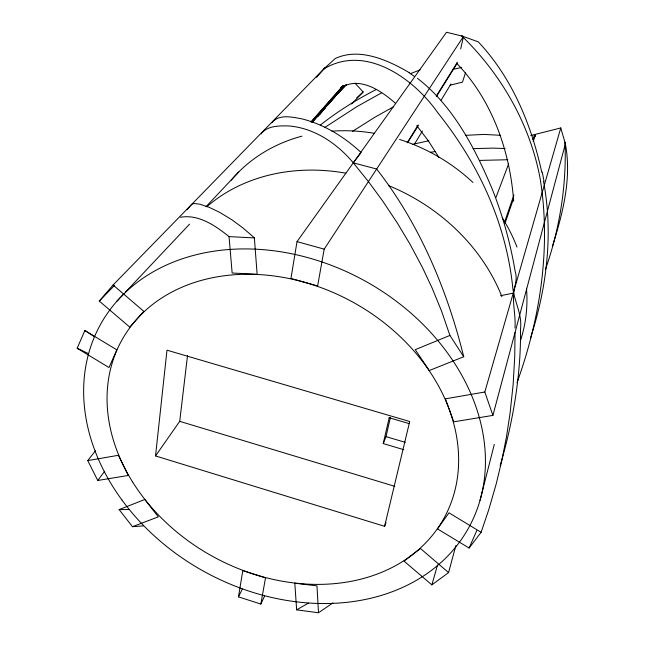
<?xml version="1.0" encoding="UTF-8"?>
<svg xmlns="http://www.w3.org/2000/svg" width="645" height="645" viewBox="0 0 645 645"><rect width="100%" height="100%" fill="white"/><g stroke="black" fill="none" stroke-linecap="round" stroke-linejoin="round"><path stroke-width="0.97" d="M155.534 455.934L166.982 350.171L409.696 421.507L384.605 526.32L155.534 455.934L179.705 421.338L187.518 355.645M238.465 596.867L242.786 570.656L265.514 577.88L260.846 604.059L238.465 596.867L242.359 589.022M297.022 241.633L290.951 278.463L317.622 285.961L324.193 249.147L463.473 36.434L446.517 32.25L297.022 241.633L324.193 249.147M460.683 48.956L463.473 36.434M403.802 449.694L383.227 443.575L389.298 417.299M383.227 443.575L386.024 436.641L390.378 417.613M514.968 328.087C515.992 314.687 511.574 300.957 514.508 287.823C516.032 282.284 516.959 276.737 515.121 271.11C510.372 242.794 502.592 214.995 491.925 188.34C474.647 147.576 453.113 105.957 417.436 78.279M480.009 500.423L494.296 444.429M560.771 127.952L484.814 392.007L445.421 398.82L453.733 421.838L492.909 415.388L565.399 143.843L560.771 127.952L535.681 134.273L533.23 141.392M448.573 572.583L420.484 548.508L404.02 561.102L431.876 584.87L448.573 572.583L455.862 545.541M431.876 584.87L437.52 565.052M500.157 465.601C510.703 429.747 517.774 392.773 519.918 355.427C520.402 346.663 520.62 337.875 520.515 329.095C522.297 314.72 514.637 302.013 512.815 288.202C511.203 272.117 508.228 256.178 504.051 240.561C491.603 193.855 468.093 150.567 437.939 112.956C413.985 78.609 365.481 43.61 323.734 69.023L335.327 58.453C359.644 47.238 387.879 60.17 409.244 72.627M531.932 333.505C546.766 285.864 552.838 234.812 544.227 185.381M530.496 338.069L531.657 334.424M465.497 72.78L462.465 82.149L450.162 85.164M552.515 246.076C562.924 212.842 572.22 177.02 565.02 142.206C566.673 185.381 559.707 228.798 545.412 269.537M504.688 221.775L513.888 194.975M532.931 139.513L534.64 134.539L530.762 135.515M505.035 223.299L513.541 198.595M481.097 532.31L448.993 512.823L437.479 528.892L469.109 548.032L481.097 532.31L488.636 510.098L496.19 484.008L501.77 460.836L506.446 436.979L510.058 413.356L513.154 384.347L514.758 356.137L515.024 332.522M384.605 526.32L385.976 522.531M516.984 382.743C540.446 317.945 551.209 246.938 540.131 178.48C529.988 124.251 501.213 74.167 461.756 35.918L478.268 41.852C512.009 77.602 531.416 124.759 541.768 172.263M495.949 197.467L508.607 163.935M476.792 530.537L469.109 548.032M84.858 330.522L77.166 348.268L108.981 367.529L116.858 349.872L84.858 330.522L94.38 336.642M260.846 604.059L264.555 596.125M261.241 133.983L261.515 133.483M414.8 143.561L422.394 131.032M441.156 100.096L450.936 83.971M407.68 142.65L418.21 125.767M436.423 96.573L457.16 63.323M407.1 142.763L418.21 124.985M436.27 96.089L457.394 62.275M271.811 122.856C278.737 113.786 292.088 117.076 301.642 118.809C324.088 124.308 344.285 136.909 361.111 152.526L353.291 162.83L368.521 181.713L382.719 201.055L397.554 223.372L410.043 244.237L422.265 267.135L432.15 288.146L441.559 311.124L449.92 335.424L463.731 356.741L429.264 370.544L415.251 349.655L449.92 335.424M261.822 132.999C268.239 125.549 279.551 125.791 288.573 125.92C314.276 127.936 337.117 143.456 353.291 162.83L376.656 169.022C419.468 223.904 447.082 289.492 463.731 356.741M320.049 114.133L333.336 97.556L345.905 84.809M95.46 450.758L87.76 460.586L97.758 480.477L104.7 471.221M351.348 103.926L352.597 102.402M317.985 116.439L325.249 107.852M113.085 284.993L143.827 311.35L129.742 327.088L99.282 301.094L113.085 284.993L324.846 67.878L316.558 77.376M187.123 209.681L191.75 204.272L193.847 203.481L199.861 204.191L209.262 207.351L219.695 212.35L231.91 219.784L242.891 227.895L252.929 236.562L254.372 237.924L257.129 274.319L232.144 273.004L229.04 236.61C215.648 225.823 198.458 213.955 180.471 217.292M311.237 121.776L342.987 85.809M312.672 121.889L344.406 85.801L312.051 122.389M311.003 122.034L342.979 85.825M327.684 105.062L334.973 96.952M337.988 93.678L346.357 84.882M116.866 301.28L123.727 294.007M125.622 291.967L189.541 224.162M205.989 206.714L238.714 171.997M351.96 103.66L363.159 91.961L355.024 83.181M99.282 301.094L114.689 285.243M356.693 97.855L363.159 91.961M342.963 85.987L340.778 87.938C359.249 75.699 381.389 90.76 395.337 103.232M320.243 125.162C337.625 111.375 356.556 99.612 376.277 89.47M332.933 602.922L318.493 612.75L296.644 609.847L294.813 583.177L316.977 585.845L318.493 612.75M324.508 127.654L356.588 106.828L381.695 92.775M352.42 131.427L374.552 117.422L393.361 106.86M308.391 603.123L296.644 609.847M410.881 73.457L420.145 69.886M119.132 509.59L144.803 499.496L158.339 516.847L132.475 526.691L119.132 509.59L129.379 509.534M412.808 144.303L428.861 140.755M452.661 69.41L461.651 67.467M500.576 295.7L513.259 293.128M87.76 460.586L118.414 455.297L128.291 475.446L97.758 480.477M430.279 152.325L435.617 151.502M465.932 135.313L483.968 134.418L500.407 135.289M143.4 525.893L132.475 526.691M479.364 160.412L507.881 159.742M473.091 148.648L493.022 148.116L505.124 148.544M254.372 237.924L229.04 236.61M389.12 417.726L409.043 423.588M386.024 436.641L405.302 442.357M179.705 421.338L394.805 486.33M77.166 348.268L88.688 353.726M456.491 63.105C492.022 99.975 509.961 150.777 513.678 201.224M416.751 125.63L428.328 140.82L439.06 157.63M484.814 392.007L492.909 415.388M534.64 134.539L535.197 136.385M543.566 181.495L544.066 184.406M206.868 206.682A181.955 152.47 28.8 0 1 345.922 173.191M388.54 185.591A181.955 152.47 28.8 0 1 501.883 296.619M542.251 172.134A478.953 390.765 -22.4 0 1 544.009 181.382M409.172 72.837A453.435 227.185 -77 0 1 414.195 76.32M231.257 180.165A167.595 144.553 28.8 0 1 301.981 136.151M331.901 131.169A167.595 144.553 28.8 0 1 374.382 133.322M399.586 139.465A167.595 144.553 28.8 0 1 472.954 182.47M502.262 217.808A167.595 144.553 28.8 0 1 516.984 247.091M526.481 288.226A167.595 144.553 28.8 0 1 520.588 340.197M132.515 481.847A184.035 145.181 28.8 0 0 436.915 529.424A184.035 145.181 28.8 0 0 279.083 276.705A184.035 145.181 28.8 0 0 132.515 481.847M122.09 500.206A210.294 166.055 28.8 0 0 468.125 528.795A210.294 166.055 28.8 0 0 263.41 249.688A210.294 166.055 28.8 0 0 122.09 500.206"/></g></svg>
